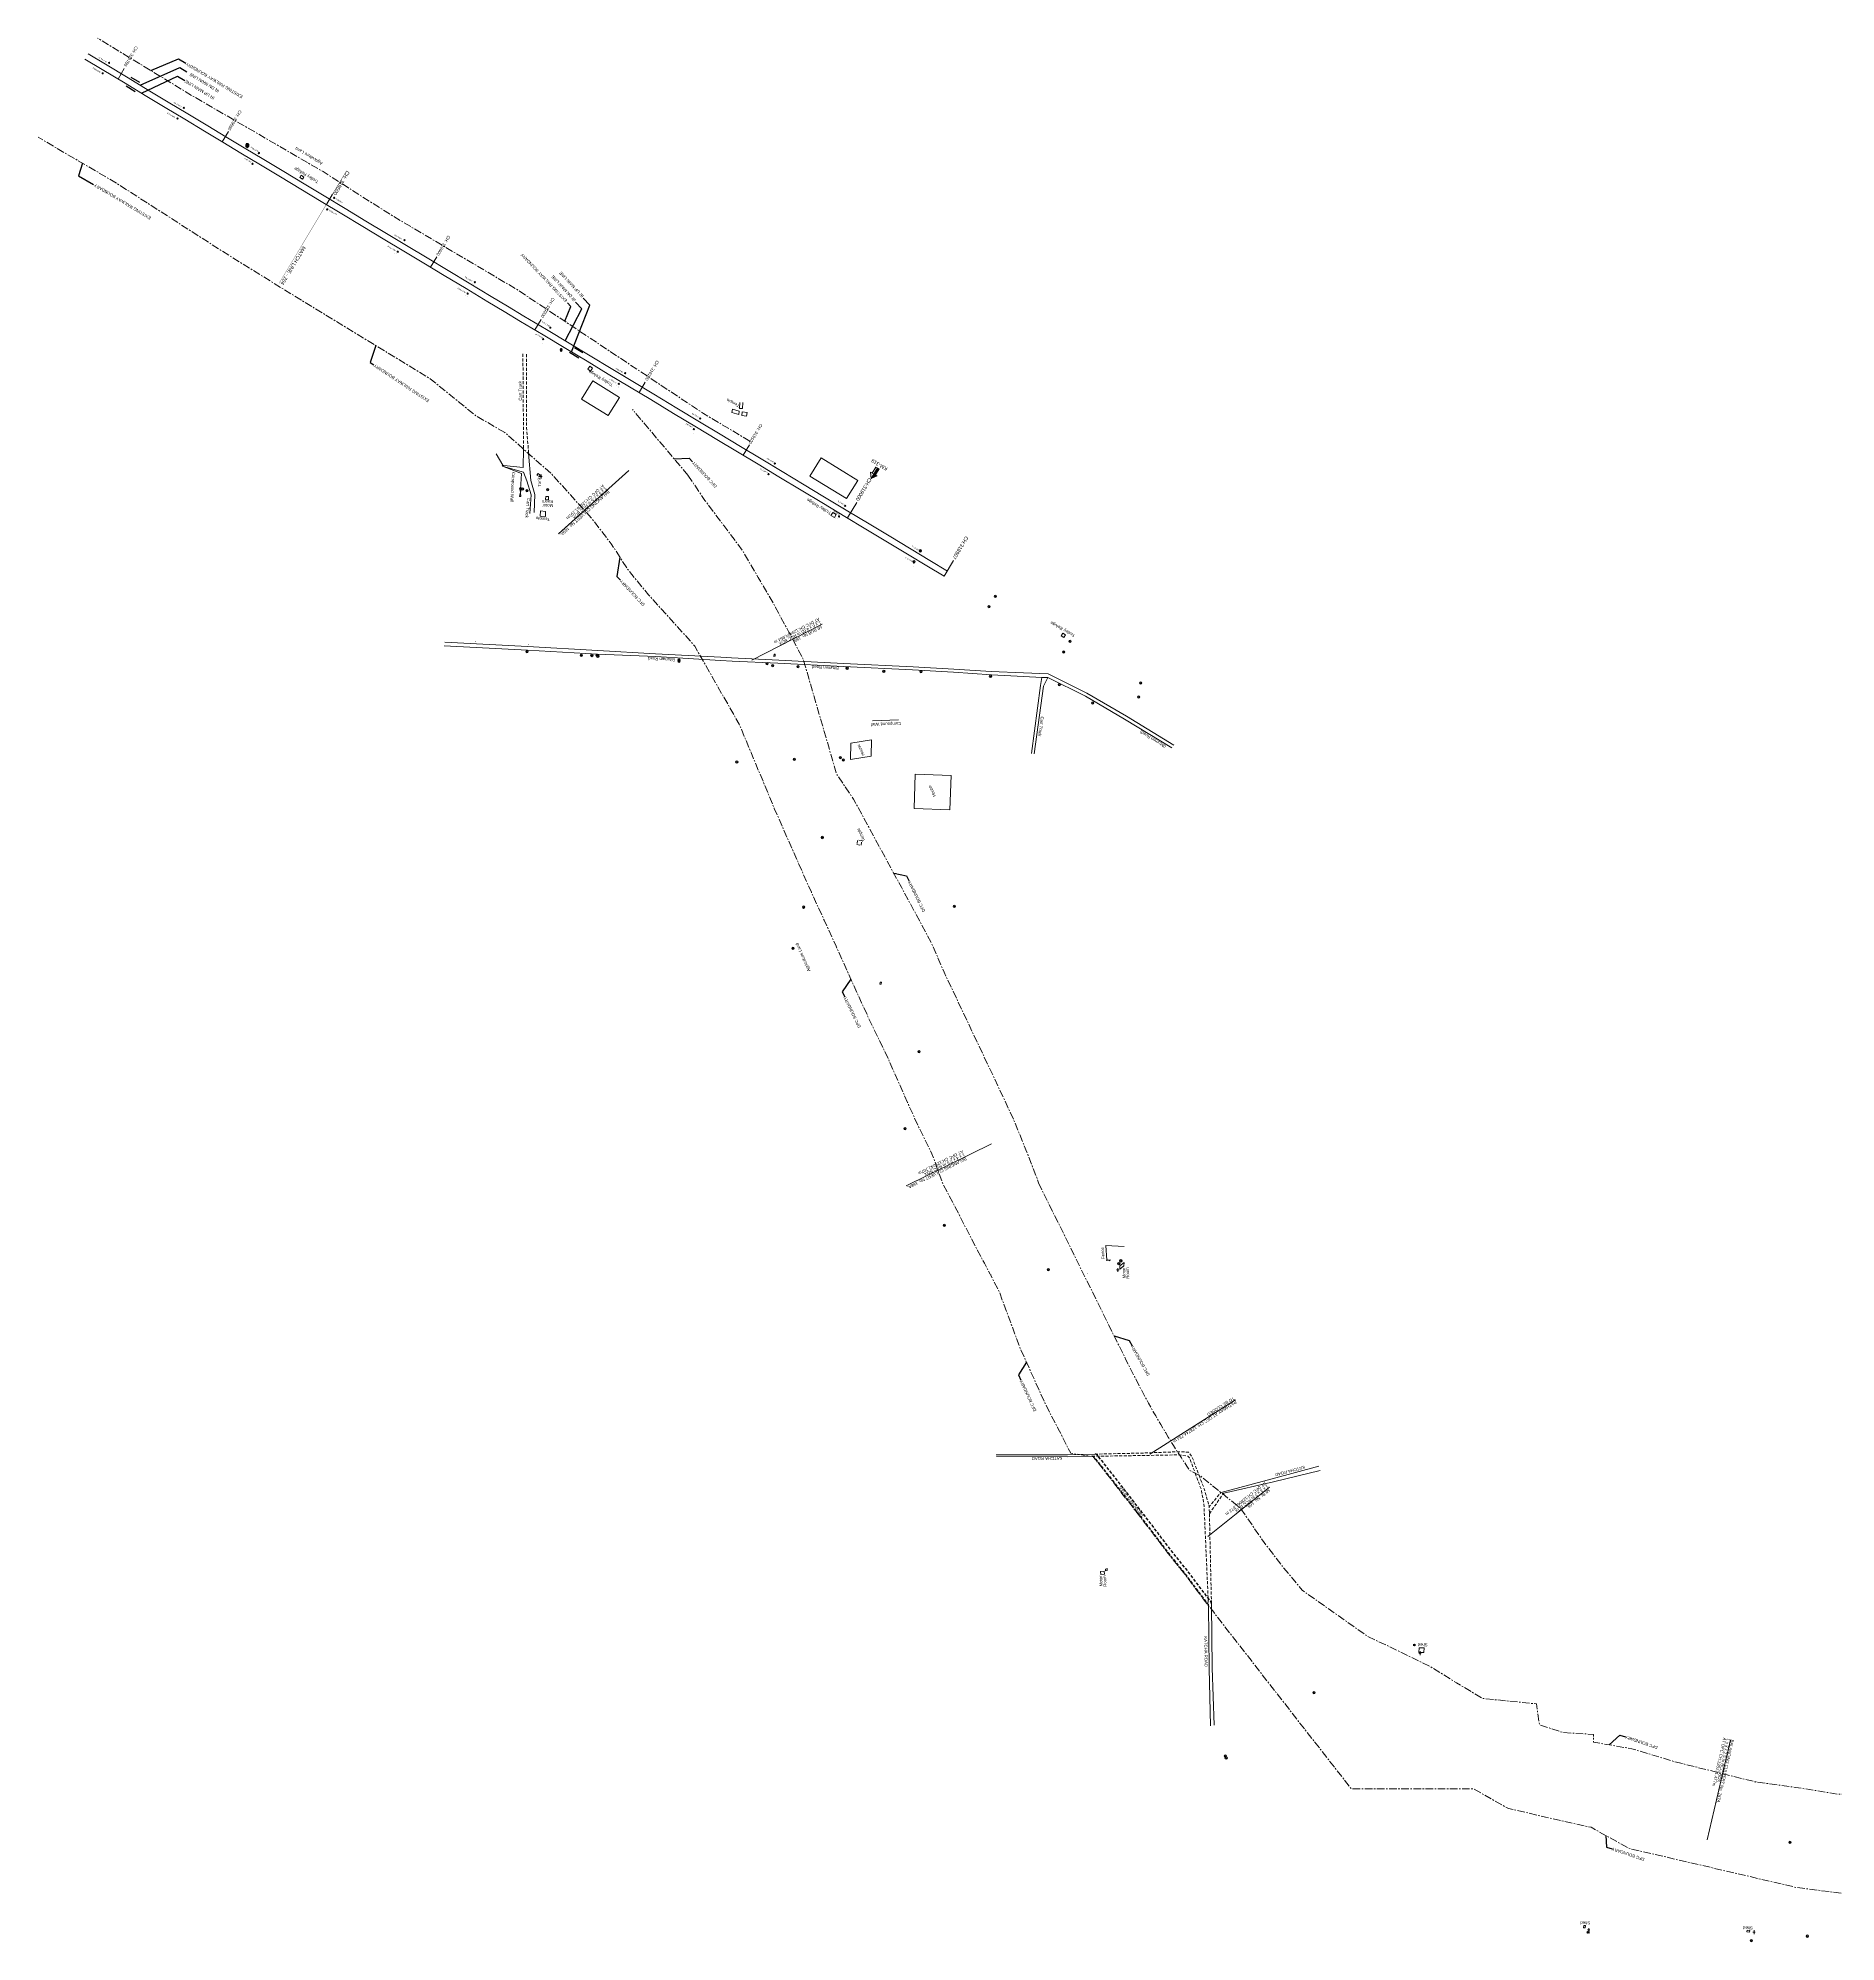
# Model space of a CAD drawing. Header units: metres. Extents: x 628572 to 650094, y 3375792 to 3391117.
# Drawn here: x 628572 to 630050, y 3389552 to 3391117 of the extents above; entities that cross this region are included whole.
import ezdxf
from ezdxf.enums import TextEntityAlignment as Align

# ---------------------------------------------------------------- set-up
doc = ezdxf.new("R2010")
doc.units = ezdxf.units.M
doc.header["$MEASUREMENT"] = 0
for name, pattern in [('CENTER', [2, 1.25, -0.25, 0.25, -0.25]), ('DASHED', [0.75, 0.5, -0.25]), ('PHANTOM2', [1.25, 0.625, -0.125, 0.125, -0.125, 0.125, -0.125])]:
    doc.linetypes.add(name, pattern=pattern)
for name, color, linetype, lineweight in [('Bore', 8, 'Continuous', 0), ('BRIDGE DETAILS PLAN', 7, 'Continuous', 0), ('CART_TRACK', 34, 'Continuous', 0), ('COMMERCIAL_BLD_PUC', 251, 'Continuous', 0), ('COMMERCIAL_BLD_SEMIP', 251, 'Continuous', 0), ('COMPOUND_WALL', 8, 'Continuous', 0), ('DFCC BOUNDARY', 6, 'CENTER', 0), ('ELECTRIC_POLE', 251, 'Continuous', 0), ('Existing Chainage', 7, 'Continuous', 0), ('Existing IR Track', 143, 'Continuous', 0), ('Existing Railway Boundary', 7, 'CENTER', 0), ('Fence', 251, 'FENCELINE1', 0), ('flow direction', 7, 'Continuous', 0), ('Gate', 251, 'Continuous', 0), ('Govt buliding', 251, 'Continuous', 0), ('KM STONE', 7, 'Continuous', 0), ('LC DETAILS IN PLAN', 7, 'Continuous', 0), ('MATCH LINE', 7, 'Continuous', 0), ('OHE MAST', 8, 'Continuous', 0), ('OHE MAST TEXT', 8, 'Continuous', 0), ('PIPE_LINE', 7, 'Continuous', 0), ('Religious_Place', 251, 'Continuous', 0), ('RESIDENTIAL_BL_PUC', 251, 'Continuous', 0), ('Shed', 251, 'Continuous', 0), ('Side Details', 251, 'Continuous', 0), ('Sign Board', 251, 'Continuous', 0), ('Subroad Edge', 34, 'Continuous', 0), ('Tank', 7, 'Continuous', 0), ('Telephone_Pole', 8, 'Continuous', 0), ('Text', 251, 'Continuous', 0), ('Text1', 251, 'Continuous', 0), ('TOPOSTYLEREMARK', 251, 'Continuous', 0), ('Transformer', 251, 'Continuous', 0), ('Trolley Stand', 251, 'Continuous', 0), ('TROLLEY_STAND', 7, 'Continuous', 0)]:
    doc.layers.add(name, color=color, linetype=linetype, lineweight=lineweight)
doc.layers.add('PROPOSED ROAD', color=10, linetype='DASHED')
doc.styles.get("Standard").update_dxf_attribs({"font": 'arial.ttf'})
doc.styles.add('Style-Arial', font='arial.ttf')
doc.styles.add('Text', font='arial.ttf', dxfattribs={"height": 2})
doc.linetypes.add('FENCELINE1', pattern='A,6.35,-2.54,[133,ltypeshp.shx,S=2.54,R=0,X=-2.54,Y=0],-2.54,25.4', length=36.83)
doc.dimstyles.new('ISO-25', dxfattribs={"dimtxt": 2.5, "dimasz": 2.5, "dimexe": 1.25, "dimexo": 0.625, "dimtad": 1, "dimtxsty": 'Standard', "dimcen": 2.5, "dimadec": 0, "dimazin": 0, "dimtfac": 1, "dimtmove": 0, "dimatfit": 3, "dimfxl": 1, "dimarcsym": 0})

# ---------------------------------------------------------------- blocks, each defined once
blk = doc.blocks.new('BORE')
at = {"ltscale": 0.5}
for q in [(-1, 0), (0, 1.6), (1, 0), (0, -1.6)]:
    blk.add_line((0, 0), q, dxfattribs=at)
blk.add_circle((0, 0), 0.328, dxfattribs=at)
blk = doc.blocks.new('EP')
blk.add_hatch(color=8).paths.add_polyline_path([(0.3, -0.2), (0.3, 0), (-0.3, -0.2), (-0.3, 0.1), (-0.9, 0), (-0.2, 0.2), (-0.2, -0.1), (0.4, 0.2), (0.4, -0.1), (0.9, 0)])
at = {"color": 8}
for p, q in [((-0.9, 0), (-0.2, 0.2)), ((-0.3, 0.1), (-0.9, 0)), ((-0.3, -0.2), (-0.3, 0.1)), ((0.3, 0), (-0.3, -0.2)), ((-0.2, -0.1), (0.4, 0.2)), ((-0.2, 0.2), (-0.2, -0.1)), ((0.3, -0.2), (0.3, 0)), ((0.4, 0.2), (0.4, -0.1)), ((0.9, 0), (0.3, -0.2)), ((0.4, -0.1), (0.9, 0))]:
    blk.add_line(p, q, dxfattribs=at)
blk.add_circle((0, 0), 1, dxfattribs=at)
blk = doc.blocks.new('TRF_1')
blk.add_hatch(color=256).paths.add_polyline_path([(0.2, 0), (0.4, 0.4), (-1, -0.3), (0, 0), (-0.2, -0.4), (1, 0.1)])
for p, q in [((-0.7, 0.7), (-0.7, -0.7)), ((-0.5, 0.7), (-0.7, 0.7)), ((-0.5, -0.7), (-0.5, 0.7)), ((0, 0.7), (0, -0.7)), ((0.2, 0.7), (0, 0.7)), ((0.2, -0.7), (0.2, 0.7)), ((0.7, 0.7), (0.7, -0.7)), ((0.9, 0.7), (0.7, 0.7)), ((0.9, -0.7), (0.9, 0.7)), ((-0.7, -0.7), (-0.5, -0.7)), ((0, -0.7), (0.2, -0.7)), ((0.7, -0.7), (0.9, -0.7))]:
    blk.add_line(p, q)
at = {"flags": 128}
blk.add_lwpolyline([(0.2, 0), (0.4, 0.4), (-1, -0.3), (0, 0), (-0.2, -0.4), (1, 0.1), (0.2, 0)], close=True, dxfattribs=at)
blk = doc.blocks.new('GT')
at = {"layer": 'Gate'}
for p, q in [((-0.5, -0.5), (-0.5, 0.5)), ((-0.5, 0.5), (0.5, -0.5)), ((0.5, 0.5), (0.5, -0.5))]:
    blk.add_line(p, q, dxfattribs=at)
at = {"layer": 'Gate', "flags": 128}
blk.add_lwpolyline([(0.5, 0.5), (-0.5, -0.5)], dxfattribs=at)
blk = doc.blocks.new('SIG')
for color, points in [(1, [(-0.2, 0.4, 0.180295), (0, 0.3, -0.00255), (0, 0.3, -0.00255), (0, 0.3, 0.180295), (0.2, 0.4, -0.002654), (0.2, 0.4, 0.184495), (0.3, 0.7, 1.000001), (-0.3, 0.7, 0.184495), (-0.2, 0.4, -0.002654)]), (2, [(0.2, -0.2, -0.002654), (0.2, -0.2, 0.184495), (0.3, 0, 1.000001), (-0.3, 0, 0.184495), (-0.2, -0.2, -0.002654), (-0.2, -0.2, 0.180295), (0, -0.3, -0.00255), (0, -0.3, -0.00255), (0, -0.3, 0.180295)]), (3, [(0.2, -0.9, -0.002654), (0.2, -0.9, 0.184495), (0.3, -0.6, 1.000001), (-0.3, -0.6, 0.184495), (-0.2, -0.9, -0.002654), (-0.2, -0.9, 0.395599)])]:
    blk.add_hatch(color=color).paths.add_polyline_path(points)
for p, q in [((-0.3, 1), (-0.3, -0.9)), ((0.3, -0.9), (0.3, 1))]:
    blk.add_line(p, q)
at = {"flags": 128}
for points in [[(-0.3, 1), (-0.8, 1, 0.198758), (-0.4, 0.4, 0.003814), (-0.3, 0.4)], [(-0.3, 0.3), (-0.8, 0.3, 0.198758), (-0.4, -0.2, 0.003727), (-0.3, -0.3)], [(0.3, 1), (0.8, 1, -0.198758), (0.4, 0.4, -0.003814), (0.3, 0.4)], [(0.3, 0.3), (0.8, 0.3, -0.198758), (0.4, -0.2, -0.003727), (0.3, -0.3)], [(-0.3, -0.3), (-0.8, -0.3, 0.198758), (-0.4, -0.9, 0.003639), (-0.3, -0.9)], [(0.3, -0.3), (0.8, -0.3, -0.198758), (0.4, -0.9, -0.003639), (0.3, -0.9)]]:
    blk.add_lwpolyline(points, format="xyb", dxfattribs=at)
for centre, radius, start, end in [((0, 0.9), 0.324, 12.4049, 167.5951), ((0, 0.8), 0.357, 27.7578, 152.2422), ((0, -0.9), 0.324, 181.4572, 358.5428)]:
    blk.add_arc(centre, radius, start, end)
blk = doc.blocks.new('OHE MAST')
h = blk.add_hatch(color=256)
edge = h.paths.add_edge_path()
edge.add_arc((0, 0), 0.514, 0, 360)
at = {"const_width": 0.01, "flags": 128}
for points in [[(1.5, 3.5), (1.5, 2), (-1.5, 2), (-1.5, 3.5)], [(0, 2), (0, 0)]]:
    blk.add_lwpolyline(points, dxfattribs=at)
blk.add_circle((0, 0), 0.514)
blk = doc.blocks.new('KM POST PLAN')
h = blk.add_hatch(color=256)
h.paths.add_polyline_path([(-6.3, -8.5), (0, 0), (0, -8.5), (-3, -8.5)], flags=16)
h.paths.add_polyline_path([(-3, -20), (-3, -8.5), (0, -8.5), (0, -20)], flags=16)
at = {"flags": 128}
for points in [[(0, 0), (-6.3, -8.5), (6.3, -8.5)], [(0, 0), (0, -20)], [(0, 0), (6.3, -8.5)], [(3, -8.5), (3, -20), (-3, -20), (-3, -8.5)]]:
    blk.add_lwpolyline(points, dxfattribs=at)

msp = doc.modelspace()

# ---------------------------------------------------------------- linework, layer by layer
at = {"layer": 'BRIDGE DETAILS PLAN', "color": 10, "lineweight": 13, "flags": 128}
for points in [[(628999.5311, 3390709.3484), (629057.343, 3390761.4405)], [(629158.5726, 3390605.4805), (629216.4924, 3390635.1647)], [(629285.4853, 3390173.4167), (629355.5649, 3390208.0837)], [(629533.6336, 3389885.2963), (629584.2279, 3389925.7139)], [(629944.1227, 3389635.7461), (629963.3109, 3389717.9973)]]:
    msp.add_lwpolyline(points, dxfattribs=at)
at = {"layer": 'CART_TRACK', "color": 88, "linetype": 'DASHED', "ltscale": 5, "flags": 128}
for points in [[(628970.26, 3390857.427), (628970.69, 3390797.664), (628970.6407, 3390779.2315)], [(628973.24, 3390857.179), (628973.33, 3390796.733), (628974.9563, 3390775.7686)], [(629438.1537, 3389951.1288), (629479.704, 3389951.785), (629510.361, 3389952.304), (629517.025, 3389951.282), (629518.385, 3389949.988), (629523.1365, 3389937.2113)], [(629440.5539, 3389952.9051), (629479.119, 3389953.764), (629510.467, 3389954.921), (629517.638, 3389954.486), (629520.459, 3389950.939), (629526.2979, 3389935.5246)], [(629523.1365, 3389937.2113), (629528.153, 3389923.722), (629530.332, 3389911.956), (629534.001, 3389829.349), (629534.0109, 3389828.3032)], [(629526.2979, 3389935.5246), (629530.486, 3389924.468), (629534.691, 3389909.762), (629544.239, 3389921.264), (629544.4426, 3389921.3193)], [(629534.8231, 3389903.9468), (629546.0238, 3389920.0472)], [(629536.5138, 3389829.9761), (629534.691, 3389909.762)]]:
    msp.add_lwpolyline(points, dxfattribs=at)
at = {"layer": 'CART_TRACK', "linetype": 'Continuous', "flags": 128}
for points in [[(628954.3488, 3390764.914), (628970.689, 3390760.127), (628973.532, 3390753.032), (628977.009, 3390741.41), (628975.919, 3390726.159)], [(628970.6407, 3390779.2315), (628970.6, 3390764.034), (628954.528, 3390765.751)], [(628974.9563, 3390775.7686), (628976.705, 3390753.227), (628980.193, 3390741.727), (628979.621, 3390727.079)], [(629397.008, 3390591.231), (629395.905, 3390584.888), (629388.559, 3390528.929)], [(629402.059, 3390591.24), (629398.261, 3390584.274), (629390.791, 3390528.612)], [(629359.41, 3389952.411), (629418.006, 3389952.403), (629440.5539, 3389952.9051)], [(629359.827, 3389950.882), (629418.16, 3389950.813), (629438.1537, 3389951.1288)], [(629544.4426, 3389921.3193), (629586.368, 3389932.704), (629624.936, 3389943.017)], [(629546.024, 3389920.0475), (629546.567, 3389920.828), (629587.52, 3389930.094), (629625.921, 3389939.509)], [(629534.0109, 3389828.3032), (629534.501, 3389776.626), (629535.737, 3389729.653)], [(629538.817, 3389729.969), (629537.101, 3389777.182), (629536.524, 3389829.059), (629536.5032, 3389829.9759)]]:
    msp.add_lwpolyline(points, dxfattribs=at)
at = {"layer": 'COMMERCIAL_BLD_PUC', "linetype": 'Continuous', "flags": 128}
for points in [[(628991.283, 3390740.116), (628989.097, 3390740.244), (628988.962, 3390737.664), (628991.2061, 3390737.5326), (628991.283, 3390740.116)], [(629464.581, 3390107.679), (629464.623, 3390110.475), (629461.139, 3390107.678), (629461.097, 3390104.882), (629464.581, 3390107.679)], [(629445.399, 3389856.539), (629448.341, 3389856.774), (629448.424, 3389854.158), (629445.4591, 3389853.9212), (629445.399, 3389856.539)]]:
    msp.add_lwpolyline(points, close=True, dxfattribs=at)
at = {"layer": 'COMMERCIAL_BLD_SEMIP', "linetype": 'Continuous', "flags": 128}
msp.add_lwpolyline([(629239.711, 3390523.933), (629239.974, 3390537.434), (629256.847, 3390540.147), (629256.584, 3390526.646), (629239.711, 3390523.933)], close=True, dxfattribs=at)
at = {"layer": 'COMPOUND_WALL', "linetype": 'Continuous', "flags": 128}
for points in [[(628953.729, 3390765.79), (628948.283, 3390775.198)], [(628968.373, 3390745.924), (628969.199, 3390758.983), (628953.4871, 3390765.1141)], [(629257.664, 3390555.744), (629279.044, 3390556.455)]]:
    msp.add_lwpolyline(points, dxfattribs=at)
at = {"layer": 'DFCC BOUNDARY', "ltscale": 5}
msp.add_line((629106.014, 3390757.67), (629060.302, 3390811.736), dxfattribs=at)
at = {"layer": 'DFCC BOUNDARY', "ltscale": 5, "flags": 128}
for points in [[(632010.7595, 3390041.4396, 0.034420094), (631982.0418, 3390082.6567), (631954.44, 3390118.076), (631922.853, 3390152.492), (631888.23, 3390186.415), (631850.3314, 3390219.576), (631828.7449, 3390233.5566), (631812.9358, 3390243.4737), (631768.9652, 3390270.6988), (631744.7211, 3390285.6064), (631714.715, 3390306.956), (631715.714, 3390311.834), (631688.397, 3390315.254), (631652.8489, 3390325.4369), (631600.456, 3390339.239), (631546.824, 3390351.25), (631506.586, 3390357.478), (631456.87, 3390359.239), (631406.682, 3390355.992), (631355.792, 3390351.484), (631315.981, 3390344.516), (631272.457, 3390335.043), (631224.59, 3390318.858), (631179.854, 3390301.171), (631137.906, 3390281.13), (631096.41, 3390256.134), (631060.296, 3390228.668), (631020.829, 3390197.37), (630985.422, 3390169.361), (630916.101, 3390101.725), (630878.174, 3390064.552), (630840.454, 3390028.755), (630807.554, 3389995.169), (630773.622, 3389959.264), (630737.878, 3389923.804), (630717.31, 3389899.033), (630685.025, 3389871.141), (630648.509, 3389827.527), (630585.336, 3389778.704), (630551.0755, 3389750.0171), (630518.302, 3389723.414), (630488.859, 3389702.461), (630383.624, 3389652.703), (630303.035, 3389618.511), (630249.782, 3389610.063), (630182.214, 3389603.786), (630150.901, 3389596.66), (630085.517, 3389590.641), (630054.505, 3389591.943), (630017.486, 3389596.698), (629879.579, 3389628.87), (629848.683, 3389646.13), (629811.335, 3389654.539), (629780.734, 3389661.6043), (629751.82, 3389677.798), (629651.602, 3389677.728), (629608.165, 3389733.184), (629531.393, 3389831.855), (629514.595, 3389854.153), (629500.656, 3389871.528), (629485.259, 3389891.81), (629454.846, 3389931.12), (629439.256, 3389950.825), (629420.802, 3389953.601), (629411.457, 3389971.874), (629399.766, 3389994.428), (629379.244, 3390039.872), (629370.655, 3390063.016), (629361.908, 3390086.651), (629349.795, 3390109.884), (629338.606, 3390130.978), (629327.071, 3390153.464), (629315.503, 3390175.395), (629306.679, 3390199.833), (629295.986, 3390221.332), (629286.539, 3390242.054), (629270.667, 3390277.988), (629259.844, 3390300.09), (629248.841, 3390323.811), (629238.196, 3390347.19), (629227.855, 3390370.367), (629217.988, 3390391.943), (629207.469, 3390414.778), (629177.016, 3390483.732), (629157.928, 3390529.57), (629148.13, 3390553.023), (629111.523, 3390617.22), (629091.99, 3390639.032), (629073.634, 3390659.377), (629057.114, 3390679.375), (629042.813, 3390701.356), (629027.127, 3390721.754), (628993.785, 3390758.757), (628993.785, 3390758.757), (628993.785, 3390758.757), (628955.39, 3390792.723)], [(629394.2496, 3390175.9202), (629457.7701, 3390047.5132), (629466.2263, 3390030.4849), (629473.531, 3390016.0553), (629478.456, 3390006.5853), (629483.4961, 3389997.1731), (629484.7567, 3389994.8784, 0.023623595), (629518.5934, 3389939.6353), (629527.729, 3389934.761), (629560.212, 3389908.637), (629570.274, 3389894.097), (629579.915, 3389880.193), (629595.44, 3389859.884), (629611.247, 3389840.976), (629664.4558, 3389803.4615), (629716.695, 3389778.107), (629738.023, 3389764.905), (629759.472, 3389752.069), (629803.736, 3389747.6), (629806.3185, 3389730.3971), (629825.876, 3389723.993), (629850.637, 3389722.479), (629850.691, 3389716.154), (629882.339, 3389710.692), (629917.067, 3389700.163), (629984.161, 3389683.399), (630017.059, 3389678.966), (630052.017, 3389673.337), (630147.572, 3389673.315), (630183.849, 3389677.503), (630220.421, 3389682.006), (630250.924, 3389687.782), (630280.242, 3389694.876), (630303.939, 3389699.434), (630340.02, 3389711.789), (630361.761, 3389722.788), (630387.262, 3389735.629), (630426.706, 3389755.256), (630461.831, 3389772.397), (630491.565, 3389792.944), (630518.451, 3389811.389), (630535.968, 3389829.884), (630552.734, 3389847.165), (630576.32, 3389871.842), (630612.943, 3389913.485), (630621.29, 3389908.309), (630681.079, 3389980.766), (630716.099, 3390014.242), (630751.16, 3390051.991), (630789.277, 3390090.502), (630824.627, 3390124.795), (630859.147, 3390158.332), (630894.429, 3390194.615), (630934.171, 3390231.02), (630972.844, 3390261.258), (631011.198, 3390291.898), (631058.364, 3390326.215), (631103.283, 3390352.422), (631151.058, 3390376.073)]]:
    msp.add_lwpolyline(points, format="xyb", dxfattribs=at)
msp.add_lwpolyline([(629106.014, 3390757.67), (629119.966, 3390736.905), (629135.502, 3390716.314), (629150.56, 3390696.134), (629163.67, 3390673.684), (629176.262, 3390652.198), (629189.005, 3390628.603), (629200.847, 3390606.301), (629228.151, 3390512.073), (629242.121, 3390491.376), (629281.578, 3390418.897), (629306.495, 3390372.58), (629316.6, 3390349.228), (629363.982, 3390249.193), (629373.798, 3390227.972), (629384.748, 3390201.085), (629392.867, 3390180.204), (629394.2496, 3390175.9202)], dxfattribs=at)
at = {"layer": 'Existing Chainage', "linetype": 'Continuous', "lineweight": 13, "flags": 128}
for points in [[(628642.4499, 3391091.915), (628637.2965, 3391083.3452)], [(628728.0976, 3391040.3011), (628722.9462, 3391031.7301)], [(628813.7734, 3390988.7202), (628808.618, 3390980.1516)], [(628899.4637, 3390937.2257), (628894.3318, 3390928.643)], [(628985.183, 3390885.6998), (628980.0392, 3390877.1242)], [(629070.8977, 3390834.1622), (629065.7404, 3390825.5946)], [(629156.5825, 3390782.6048), (629151.425, 3390774.0374)], [(629244.8533, 3390735.3347), (629237.1131, 3390722.486)], [(629324.4267, 3390687.4357), (629316.6936, 3390674.5827)], [(629324.4267, 3390687.4357), (629316.6936, 3390674.5827)]]:
    msp.add_lwpolyline(points, dxfattribs=at)
at = {"layer": 'Existing IR Track', "flags": 128}
for points in [[(629316.6936, 3390674.5827), (629302.313, 3390683.2349), (629287.9327, 3390691.887), (629270.1457, 3390702.5944), (629252.3587, 3390713.3019), (629234.9327, 3390723.7994), (629217.5061, 3390734.2974), (629199.0837, 3390745.3682), (629180.6616, 3390756.4373), (629163.6624, 3390766.6706), (629146.6626, 3390776.9042), (629129.8282, 3390787.0294), (629112.994, 3390797.1544), (629094.1853, 3390808.4743), (629075.3766, 3390819.7941), (629057.9167, 3390830.3042), (629040.4566, 3390840.8144), (629022.9884, 3390851.3102), (629005.5259, 3390861.8367), (628986.9304, 3390872.9907), (628968.3355, 3390884.1442), (628954.8819, 3390892.1973), (628941.431, 3390900.249), (628923.521, 3390911.0738), (628905.6062, 3390921.9016), (628888.909, 3390931.8855), (628872.2158, 3390941.867), (628855.4191, 3390951.9828), (628838.6214, 3390962.0994), (628821.4683, 3390972.42), (628804.3153, 3390982.7403), (628787.582, 3390992.8186), (628770.8481, 3391002.8971), (628754.5693, 3391012.7024), (628738.2901, 3391022.5079), (628723.3526, 3391031.4858), (628708.416, 3391040.4632), (628692.1834, 3391050.2502), (628675.9502, 3391060.0376), (628659.5383, 3391069.9385), (628643.1259, 3391079.8397), (628624.2876, 3391091.1681), (628610.0394, 3391099.7363)], [(629319.4964, 3390678.8503), (629304.9372, 3390687.6063), (629272.7554, 3390706.943), (629254.9761, 3390717.6183), (629237.5312, 3390728.1278), (629216.9889, 3390740.5034), (629201.691, 3390749.7099), (629183.3845, 3390760.727), (629166.2808, 3390771.0312), (629149.1303, 3390781.3635), (629132.448, 3390791.3941), (629115.5479, 3390801.5557), (629096.8085, 3390812.842), (629077.824, 3390824.2759), (629060.5365, 3390834.6695), (629042.8783, 3390845.2861), (629025.6067, 3390855.6713), (629008.294, 3390866.1155), (628989.5568, 3390877.3637), (628970.9484, 3390888.5346), (628957.5241, 3390896.5957), (628944.2304, 3390904.5783), (628926.1422, 3390915.4442), (628891.5366, 3390936.2538), (628874.559, 3390946.4744), (628858.0797, 3390956.4108), (628841.1837, 3390966.5984), (628824.1394, 3390976.8668), (628806.9085, 3390987.2478), (628790.2553, 3390997.2715), (628773.5261, 3391007.3409), (628757.2317, 3391017.1377), (628740.9683, 3391026.9156), (628726.0022, 3391035.8979), (628711.0116, 3391044.8948), (628694.8226, 3391054.6472), (628678.6292, 3391064.4023), (628662.1611, 3391074.3069), (628645.655, 3391084.2344), (628626.8971, 3391095.5139), (628612.6515, 3391104.0802)]]:
    msp.add_lwpolyline(points, dxfattribs=at)
at = {"layer": 'Existing Railway Boundary', "ltscale": 5, "flags": 128}
for points in [[(629156.7971, 3390785.7736), (629118.8139, 3390808.3654), (628965.585, 3390910.1915), (628860.4585, 3390972.4254), (628805.8587, 3391007.2721), (628698.6241, 3391069.4447), (628620.4295, 3391117.0151)], [(628955.3893, 3390792.7236), (628931.5933, 3390806.5004), (628894.0251, 3390836.9955), (628805.3605, 3390890.9758), (628763.1272, 3390916.9343), (628721.4077, 3390942.8333), (628634.7683, 3390998.5313), (628587.091, 3391026.3426), (628571.5246, 3391035.6863)]]:
    msp.add_lwpolyline(points, dxfattribs=at)
at = {"layer": 'Fence', "linetype": 'Continuous', "flags": 128}
msp.add_lwpolyline([(629464.828, 3390123.666), (629449.693, 3390124.454), (629450.369, 3390112.468)], dxfattribs=at)
at = {"layer": 'Govt buliding', "color": 88, "linetype": 'DASHED', "ltscale": 5, "flags": 128}
msp.add_lwpolyline([(629244.92, 3390453.938), (629248.348, 3390453.369), (629249.024, 3390457.245), (629245.5954, 3390457.8141), (629244.92, 3390453.938)], close=True, dxfattribs=at)
at = {"layer": 'LC DETAILS IN PLAN', "color": 10, "lineweight": 13, "flags": 128}
msp.add_lwpolyline([(629485.8382, 3389952.9439), (629556.2529, 3389997.6453)], dxfattribs=at)
at = {"layer": 'MATCH LINE', "linetype": 'PHANTOM2', "ltscale": 15, "const_width": 0.2}
msp.add_lwpolyline([(628825.3216, 3391008.0972), (628769.6166, 3390915.3289)], dxfattribs=at)
at = {"layer": 'PROPOSED ROAD', "ltscale": 5, "flags": 128}
for points in [[(629534.0109, 3389828.3032, 0.16439131), (629533.3788, 3389830.117), (629531.79, 3389832.159), (629514.9898, 3389854.4599), (629501.1075, 3389871.7642), (629485.2876, 3389892.5902), (629455.2398, 3389931.4281), (629440.5538, 3389949.9905, 0.233419655), (629438.1537, 3389951.1288)], [(629536.5138, 3389829.9761, 0.160334569), (629535.9076, 3389831.7512), (629517.3584, 3389856.3016), (629503.4724, 3389873.6105), (629487.6685, 3389894.4154), (629457.6026, 3389933.2767), (629442.9734, 3389951.7673, 0.235127058), (629440.5539, 3389952.9051)]]:
    msp.add_lwpolyline(points, format="xyb", dxfattribs=at)
at = {"layer": 'Religious_Place', "flags": 128}
msp.add_lwpolyline([(629150.991, 3390817.395), (629150.7229, 3390812.4033), (629148.4236, 3390812.5268), (629148.6917, 3390817.5185)], dxfattribs=at)
at = {"layer": 'Religious_Place', "linetype": 'Continuous', "flags": 128}
msp.add_lwpolyline([(628984.755, 3390728.244), (628988.924, 3390727.841), (628988.723, 3390723.714), (628984.5527, 3390724.1171), (628984.755, 3390728.244)], close=True, dxfattribs=at)
at = {"layer": 'Religious_Place'}
for points in [[(629142.6457, 3390812.0076), (629142.2113, 3390809.0914), (629147.7888, 3390807.4513), (629148.2232, 3390810.3675)], [(629154.0331, 3390806.1858), (629150.2494, 3390806.7278), (629150.6838, 3390809.644), (629154.5691, 3390809.0875)]]:
    msp.add_3dface(points, dxfattribs=at)
at = {"layer": 'RESIDENTIAL_BL_PUC', "linetype": 'Continuous', "flags": 128}
msp.add_lwpolyline([(629292.941, 3390511.896), (629291.953, 3390483.688), (629321.4, 3390482.593), (629322.388, 3390510.8012), (629292.941, 3390511.896)], close=True, dxfattribs=at)
at = {"layer": 'Shed', "linetype": 'Continuous', "flags": 128}
for points in [[(629711.583, 3389793.63), (629711.294, 3389789.847), (629707.158, 3389789.885), (629707.447, 3389793.668), (629711.583, 3389793.63)], [(629842.632, 3389565.523), (629844.002, 3389565.478), (629843.956, 3389563.497), (629842.586, 3389563.542), (629842.632, 3389565.523)], [(629976.912, 3389560.123), (629977.15, 3389561.542), (629979.278, 3389561.334), (629979.0377, 3389559.9012), (629976.912, 3389560.123)]]:
    msp.add_lwpolyline(points, close=True, dxfattribs=at)
at = {"layer": 'Subroad Edge', "linetype": 'Continuous', "flags": 128}
for points in [[(628905.604, 3390617.386), (628973.947, 3390613.9), (629031.626, 3390610.654), (629079.533, 3390608.577), (629132.873, 3390605.418), (629142.412, 3390604.916), (629180.005, 3390603.057), (629233.817, 3390600.476), (629290.632, 3390597.646), (629324.256, 3390595.633), (629355.577, 3390593.541), (629381.81, 3390592.292), (629397.008, 3390591.231), (629402.069, 3390591.231), (629432.922, 3390576.089), (629464.942, 3390557.235), (629504.001, 3390533.565)], [(628906.057, 3390620.501), (628973.914, 3390616.891), (629031.842, 3390613.465), (629079.424, 3390610.883), (629133.054, 3390608.132), (629141.715, 3390607.619), (629180.679, 3390605.697), (629234.034, 3390602.895), (629291.094, 3390600.13), (629324.646, 3390598.272), (629355.351, 3390596.355), (629381.881, 3390595.251), (629402.241, 3390594.274), (629434.045, 3390578.597), (629466.761, 3390559.69), (629505.572, 3390535.749)]]:
    msp.add_lwpolyline(points, dxfattribs=at)
at = {"layer": 'Tank', "linetype": 'Continuous', "flags": 128}
for points in [[(628982.693, 3390758.941), (628981.844, 3390757.796), (628983.65, 3390756.652), (628984.499, 3390757.797), (628982.693, 3390758.941)], [(629176.781, 3390610.494), (629176.75, 3390608.736), (629177.819, 3390608.781), (629177.85, 3390610.5397), (629176.781, 3390610.494)], [(629263.951, 3390340.928), (629263.754, 3390339.354), (629264.833, 3390339.228), (629265.0302, 3390340.804), (629263.951, 3390340.928)], [(629449.296, 3389856.911), (629449.339, 3389858.457), (629450.87, 3389858.918), (629450.8263, 3389857.3465), (629449.296, 3389856.911)]]:
    msp.add_lwpolyline(points, close=True, dxfattribs=at)
at = {"layer": 'TOPOSTYLEREMARK', "linetype": 'Continuous'}
for points in [[(629049.672, 3390821.5123), (629040.4601, 3390806.6331), (629018.4214, 3390820.2775), (629027.6332, 3390835.1567)], [(629245.6153, 3390753.4021), (629236.4966, 3390738.4656), (629206.3187, 3390756.8889), (629215.4373, 3390771.8255)]]:
    msp.add_3dface(points, dxfattribs=at)
at = {"layer": 'Trolley Stand'}
for points in [[(628787.8609, 3391004.2224), (628790.1466, 3391002.802), (628789.0636, 3391000.8965), (628786.7779, 3391002.3169)], [(629025.1763, 3390847.2737), (629027.4185, 3390845.7346), (629025.8966, 3390843.2156), (629023.6543, 3390844.7548)], [(629227.9828, 3390725.2677), (629226.4118, 3390722.8158), (629223.509, 3390724.4406), (629225.0847, 3390726.9)]]:
    msp.add_3dface(points, dxfattribs=at)
at = {"layer": 'TROLLEY_STAND', "linetype": 'Continuous', "flags": 128}
msp.add_lwpolyline([(629412.928, 3390625.599), (629414.264, 3390627.749), (629416.411, 3390626.44), (629415.0747, 3390624.2895), (629412.928, 3390625.599)], close=True, dxfattribs=at)

# ---------------------------------------------------------------- block references
at = {"layer": 'Bore', "linetype": 'Continuous'}
for p in [(628985.183, 3390756.586), (629459.513, 3390104.286), (629708.077, 3389789.221), (629846.789, 3389561.738), (629982.787, 3389559.847)]:
    msp.add_blockref('BORE', p, dxfattribs=at)
at = {"layer": 'ELECTRIC_POLE', "linetype": 'Continuous'}
for p in [(628968.487, 3390746.485), (628970.108, 3390746.391), (628973.548, 3390745.033), (628990.714, 3390745.787), (629291.953, 3390686.495), (629297.18, 3390695.491), (629358.845, 3390658.045), (629353.487, 3390649.657), (628973.587, 3390612.589), (629018.285, 3390609.556), (629026.97, 3390609.485), (629031.273, 3390609.623), (629031.906, 3390608.914), (629415.058, 3390612.416), (629420.269, 3390621.111), (629098.657, 3390605.7), (629098.678, 3390604.826), (629171.053, 3390602.713), (629175.739, 3390601.136), (629196.54, 3390600.328), (629236.894, 3390599.026), (629267.017, 3390596.446), (629267.046, 3390596.443), (629297.574, 3390596.079), (629354.822, 3390592.296), (629411.332, 3390585.429), (629476.735, 3390575.383), (629478.358, 3390586.751), (629438.808, 3390570.415), (629146.196, 3390521.897), (629193.496, 3390524.152), (629231.392, 3390525.43), (629233.762, 3390523.502), (629216.551, 3390459.833), (629325.129, 3390403.235), (629201.087, 3390402.59), (629192.328, 3390368.77), (629296.067, 3390283.678), (629284.506, 3390220.432), (629316.804, 3390140.981), (629460.339, 3390109.429), (629461.999, 3390111.822), (629402.384, 3390104.518), (629620.797, 3389756.771), (629547.895, 3389704.664), (629548.629, 3389703.073), (630012.309, 3389633.742), (629980.549, 3389552.905), (630026.488, 3389556.626)]:
    msp.add_blockref('EP', p, dxfattribs=at)
at = {"layer": 'Gate', "linetype": 'Continuous'}
for p, xscale, zscale, rotation in [((628953.635, 3390765.524), 0.564241083330385, 0.7511598254235814, 71.00000000000001), ((628968.223, 3390743.09), 5.668158078396285, 2.380789381359948, 87), ((629451.7195, 3390112.34), 2.713104679195064, 1.647150472541918, 355)]:
    msp.add_blockref('GT', p, dxfattribs=dict(at, xscale=xscale, zscale=zscale, rotation=rotation))
at = {"layer": 'KM STONE'}
ref = msp.add_blockref('KM POST PLAN', (629256.7123, 3390755.0205), dxfattribs=dict(at, xscale=0.5, yscale=0.5, zscale=0.5, rotation=148.9344517853904))
ref.add_attrib('KM-POST', 'KM-319', dxfattribs={"layer": '0', "height": 3, "rotation": 148.9344518, "style": 'Style-Arial'}).set_placement((629263.4205, 3390766.156), align=Align.MIDDLE_CENTER)
at = {"layer": 'OHE MAST', "color": 2, "rotation": 149.0208306544455}
for p in [(628629.8777, 3391096.6669), (628624.6746, 3391088.0275), (628686.206, 3391050.9016), (628691.417, 3391059.6226), (628747.8673, 3391013.7363), (628753.1492, 3391022.4846), (628815.0774, 3390985.7695), (628809.3672, 3390976.1907), (628872.888, 3390950.8718), (628867.2977, 3390941.4038), (628924.8127, 3390906.9397), (628930.7481, 3390916.2615), (628992.8345, 3390878.9222), (628986.9139, 3390869.5629), (629054.2979, 3390841.5002), (629049.061, 3390832.8003), (629110.8255, 3390795.5832), (629116.0164, 3390804.3133), (629177.512, 3390767.2704), (629172.2454, 3390758.6037), (629235.2987, 3390732.4493), (629230.2417, 3390723.8103), (629291.788, 3390685.8435), (629297.0433, 3390695.324)]:
    msp.add_blockref('OHE MAST', p, dxfattribs=at)
at = {"layer": 'Sign Board'}
for p in [(628743.5262, 3391029.2264), (628743.1222, 3391028.5439), (628743.7521, 3391028.1399), (628744.1319, 3391028.8029), (629001.7276, 3390860.6315)]:
    msp.add_blockref('SIG', p, dxfattribs=at)
at = {"layer": 'Transformer', "linetype": 'Continuous'}
for p in [(629703.28, 3389796.089), (629846.21, 3389559.727)]:
    msp.add_blockref('TRF_1', p, dxfattribs=at)

# ---------------------------------------------------------------- texts
at = {"layer": 'BRIDGE DETAILS PLAN', "color": 10}
for s, rotation, p in [('AT DFC CH:129661.191m', 222.3165981, (629035.8632, 3390750.3302)), ('BALANCING CULVERT No. 169A,', 222.3165981, (629040.173, 3390745.4056)), ('1 x 3 x 2.5 m RCC BOX', 222.3165981, (629037.9803, 3390748.1071)), ('AT DFC CH:129474.854 m', 207.4311415, (629213.6045, 3390640.6408)), ('1 x 6 x 4.65 m RCC BOX', 207.4311415, (629214.8962, 3390637.7806)), (' MI RUB No. 169,', 207.4311415, (629216.3214, 3390634.6064)), ('AT DFC CH:129042.707m', 206.61652, (629331.5516, 3390203.038)), ('BALANCING CULVERT No. 168A,', 206.61652, (629334.368, 3390197.1308)), ('1 x 4 x 2.5 m RCC BOX', 206.61652, (629332.9882, 3390200.3249)), ('AT DFC CH:128661.872 m', 218.9156638, (629580.3074, 3389930.5054)), ('1 x 3 x 3 m RCC BOX', 218.9156638, (629582.1428, 3389927.9596)), (' MI Br. No. 168,', 218.9156638, (629584.1713, 3389925.1328)), ('AT DFC CH:128171.477m', 257.1642432, (629957.4982, 3389720.0399)), ('BALANCING CULVERT No. 167A,', 257.1642432, (629963.8491, 3389718.461)), ('1 x 3 x 2.5 m RCC BOX', 257.1642432, (629960.5059, 3389719.4251))]:
    msp.add_text(s, height=2.5, rotation=rotation, dxfattribs=at).set_placement(p)
at = {"layer": 'CART_TRACK', "color": 88, "linetype": 'Continuous'}
msp.add_text('Cart Track', height=2.5, rotation=91.2280396, dxfattribs=at).set_placement((628969.4002, 3390818.9729))
at = {"layer": 'CART_TRACK', "linetype": 'Continuous'}
for s, rotation, p in [('Cart Track', 264.4734178, (628973.7821, 3390738.9438)), ('Cart Track', 262.5212794, (629396.2034, 3390559.4175)), ('KATCHA ROAD', 179.9322269, (629413.9777, 3389950.5653)), ('KATCHA ROAD', 194.9705221, (629612.8988, 3389943.5015)), ('KATCHA ROAD', 271.2280396, (629530.4329, 3389803.1486))]:
    msp.add_text(s, height=2.5, rotation=rotation, dxfattribs=at).set_placement(p)
at = {"layer": 'DFCC BOUNDARY', "linetype": 'Continuous', "ltscale": 5}
for rotation, p in [(133, (629110.0952, 3390768.3507)), (133, (629050.7646, 3390671.0874)), (115.9955475, (629287.8596, 3390423.9716)), (115.9955475, (629234.9423, 3390328.7181)), (119.0730096, (629471.2364, 3390041.9677)), (114.6252892, (629379.8552, 3390013.6311)), (161.0996991, (629876.9037, 3389720.5003)), (161.0996991, (629866.0181, 3389628.5232))]:
    msp.add_text('DFC BOUNDARY', height=2.5, rotation=rotation, dxfattribs=at).set_placement(p, align=Align.MIDDLE_RIGHT)
at = {"layer": 'Existing Chainage', "lineweight": 0, "attachment_point": 6, "line_spacing_factor": 0.6, "style": 'Style-Arial'}
for s, insert, char_height, rotation in [('CH: 319700', (628643.0919, 3391094.0475), 2.5, 238.9793567), ('CH: 319600', (628728.4456, 3391041.4286), 2.5, 238.9928035), ('CH: 319500', (628815.1617, 3390988.2514), 3, 238.96624), ('CH: 319400', (628900.0051, 3390938.4223), 2.5, 239.1231055), ('CH: 319300', (628985.912, 3390887.3773), 2.5, 239.0440505), ('CH: 319200', (629071.6034, 3390835.7121), 2.5, 238.9538043), ('CH: 319100', (629156.7353, 3390783.5436), 2.5, 238.9526538), ('CH:319000', (629245.0268, 3390736.872), 3, 238.9347597), ('CH:318907', (629324.5605, 3390688.9193), 3, 238.9664391)]:
    msp.add_mtext(s, dxfattribs=dict(at, insert=insert, char_height=char_height, rotation=rotation))
at = {"layer": 'Existing IR Track', "color": 7, "lineweight": 0}
for s, rotation, p in [('IR UP MAIN LINE', 149, (628692.5158, 3391081.7396)), ('IR DN MAIN LINE', 149, (628696.2364, 3391087.53)), ('IR DN MAIN LINE', 133, (628994.1233, 3390921.4888)), ('IR UP MAIN LINE', 133, (629000.6617, 3390924.6727))]:
    msp.add_text(s, height=2.5, rotation=rotation, dxfattribs=at).set_placement(p, align=Align.MIDDLE_RIGHT)
at = {"layer": 'Existing Railway Boundary', "linetype": 'Continuous', "ltscale": 5}
for rotation, p in [(149, (628740.127, 3391069.5249)), (149, (628664.7099, 3390969.8003)), (133.4062974, (629006.8757, 3390901.3187)), (146.5188455, (628893.5176, 3390819.5408, 199.1086))]:
    msp.add_text('EXISTING RAILWAY BOUNDARY', height=2.5, rotation=rotation, dxfattribs=at).set_placement(p)
at = {"layer": 'Govt buliding', "color": 88, "linetype": 'DASHED', "ltscale": 5}
msp.add_text('Temple', height=2.5, rotation=116, dxfattribs=at).set_placement((629252.0697, 3390457.2699))
at = {"layer": 'LC DETAILS IN PLAN', "color": 10}
for s, p in [('TO BE CLOSED', (629554.3365, 3390000.0596)), ('PATHWAY AT DFC CH: 128744.734 m', (629556.128, 3389997.0943))]:
    msp.add_text(s, height=2.5, rotation=212.7043653, dxfattribs=at).set_placement(p)
at = {"layer": 'MATCH LINE', "linetype": 'Continuous'}
msp.add_text('MATCH LINE - 264', height=3, rotation=239.0346667, dxfattribs=at).set_placement((628789.2965, 3390946.2378))
at = {"layer": 'OHE MAST TEXT'}
for s, p in [('OHE319/21', (628622.8747, 3391089.2073)), ('OHE319/22', (628628.0767, 3391097.7943)), ('OHE319/20', (628689.5967, 3391060.8363)), ('OHE319/19', (628684.3937, 3391052.0363)), ('OHE319/17', (628747.4635, 3391014.9792)), ('OHE319/18', (628752.822, 3391024.0196)), ('OHE319/16', (628822.144, 3390982.0374)), ('OHE319/15', (628817.2244, 3390972.2469)), ('OHE319/14', (628871.1497, 3390952.0953)), ('OHE319/13', (628865.5287, 3390942.6563)), ('OHE319/12', (628928.9667, 3390917.5103)), ('OHE319/11', (628923.0527, 3390908.1403)), ('OHE319/9', (628986.4485, 3390870.9708)), ('OHE319/10', (628992.491, 3390880.4496)), ('OHE319/8', (629052.4607, 3390842.6243)), ('OHE319/7', (629047.2147, 3390833.9453)), ('OHE319/5', (629110.1987, 3390797.1295)), ('OHE319/6', (629115.3571, 3390805.5415)), ('OHE319/4', (629176.6888, 3390768.6118)), ('OHE319/3', (629171.5218, 3390760.032)), ('OHE319/2', (629234.8993, 3390733.6406)), ('OHE319/1', (629231.0084, 3390725.5575)), ('OHE318/27', (629291.0336, 3390686.9555)), ('OHE318/26', (629296.5911, 3390696.0758))]:
    msp.add_text(s, height=1, rotation=149, dxfattribs=at).set_placement(p)
at = {"layer": 'PIPE_LINE'}
for p in [(629355.088, 3390100.416), (629433.991, 3390100.904)]:
    msp.add_text('PL', height=0.5, dxfattribs=at).set_placement(p)
at = {"layer": 'PROPOSED ROAD', "lineweight": 0}
msp.add_text('PROPOSED ROAD', height=2.5, rotation=127.2462368, dxfattribs=at).set_placement((629461.5581, 3389926.5454), align=Align.MIDDLE_RIGHT)
at = {"layer": 'Side Details'}
for rotation, p in [(149, (628805.7775, 3391014.6369)), (113.9567518, (629206.8067, 3390350.2131))]:
    msp.add_text('Agriculture Land', height=2.5, rotation=rotation, dxfattribs=at).set_placement(p)
at = {"layer": 'Subroad Edge', "linetype": 'Continuous', "style": 'Text'}
for s, rotation, p in [('Bitumen Road', 177.0800208, (629095.4161, 3390607.1237)), ('Bitumen Road', 177.0800208, (629230.099, 3390600.1648)), ('(Bitumen Road)', 148.783873, (629499.4737, 3390535.3173))]:
    msp.add_text(s, height=2.5, rotation=rotation, dxfattribs=at).set_placement(p)
at = {"layer": 'Telephone_Pole'}
for p in [(628931.04, 3390620.887), (628974.536, 3390618.291)]:
    msp.add_text('TP', height=0.5, dxfattribs=at).set_placement(p)
at = {"layer": 'Text'}
for s, rotation, p in [('Temple', 152.8734397, (629148.7775, 3390815.5563)), ('Compound Wall', 266.3807833, (628961.4624, 3390760.4511)), ('Temple', 174.47861, (628992.6326, 3390722.5027)), ('Compound Wall', 181.9046909, (629281.4361, 3390554.7816)), ('House', 116, (629251.4805, 3390527.6245)), ('House', 116, (629309.9763, 3390494.0205)), ('Fence', 93.2280125, (629448.5884, 3390113.3727))]:
    msp.add_text(s, height=2.5, rotation=rotation, dxfattribs=at).set_placement(p)
at = {"layer": 'Text', "style": 'Text'}
for s, rotation, p in [('Tank', 94.7269699, (628983.7343, 3390752.1123)), ('Shed', 179.4736029, (629710.2162, 3389796.1335)), ('Shed', 179.4736029, (629843.9574, 3389567.5264)), ('Shed', 178.8613197, (629977.5704, 3389563.4794))]:
    msp.add_text(s, height=2.5, rotation=rotation, dxfattribs=at).set_placement(p, align=Align.MIDDLE_CENTER)
for s, rotation, p in [('Room', 180.4427702, (628995.3118, 3390737.2769)), ('Motor', 180.4427702, (628995.1761, 3390734.0648)), ('Trolley Refuge', 151.0782199, (629424.6877, 3390626.6516)), ('Motor', 92.2668368, (629465.939, 3390097.432)), ('Room', 92.2668368, (629468.9774, 3390097.1406)), ('Motor', 92.2668368, (629446.9279, 3389844.2183)), ('Room', 92.2668368, (629450.226, 3389843.9287))]:
    msp.add_text(s, height=2.5, rotation=rotation, dxfattribs=at).set_placement(p)
at = {"layer": 'Text1', "style": 'Text'}
for p in [(628802.5112, 3390999.5957), (629044.609, 3390832.601), (629224.0226, 3390727.123)]:
    msp.add_text('Trolley Refuge', height=2.5, rotation=149.3383277, dxfattribs=at).set_placement(p)

# ---------------------------------------------------------------- leaders
at = {"layer": 'DFCC BOUNDARY', "linetype": 'Continuous', "lineweight": 0, "ltscale": 5}
for points in [[(629094.6674, 3390771.0902), (629107.032, 3390771.5499), (629109.8053, 3390768.5978)], [(629049.9635, 3390690.3655), (629047.6143, 3390674.4632), (629050.5043, 3390671.3867)], [(629275.1862, 3390430.6381), (629285.5993, 3390428.2345), (629287.8596, 3390423.9716)], [(629239.9133, 3390343.4185), (629232.682, 3390332.981), (629234.9423, 3390328.7181)], [(629456.4951, 3390050.0908), (629468.9104, 3390046.1951), (629471.2364, 3390041.9677)], [(629384.3396, 3390028.5883), (629377.864, 3390018.0262), (629379.8552, 3390013.6311)], [(629863.5585, 3389713.9333), (629872.2885, 3389721.908), (629876.9037, 3389720.5003)], [(629860.871, 3389639.3212), (629861.4029, 3389629.9308), (629866.0181, 3389628.5232)]]:
    msp.add_leader(points, dimstyle='ISO-25', override={"dimtxt": 3, "dimtad": 0, "dimdec": 3, "dimzin": 2, "dimtdec": 3}, dxfattribs=at)
at = {"layer": 'Existing IR Track', "color": 7, "lineweight": 0}
for points in [[(628655.5129, 3391078.3054), (628688.0606, 3391092.7076), (628693.9788, 3391089.1426)], [(628656.714, 3391071.6419), (628686.1877, 3391085.7743), (628692.1059, 3391082.2092)], [(629005.1234, 3390868.0188), (629018.7881, 3390894.4156), (629013.5824, 3390899.9571)], [(629010.2077, 3390859.0145), (629025.3468, 3390897.3514), (629019.8579, 3390903.1943)]]:
    msp.add_leader(points, dimstyle='ISO-25', override={"dimtxt": 0.5, "dimtad": 0}, dxfattribs=at)
at = {"layer": 'Existing Railway Boundary', "linetype": 'Continuous', "ltscale": 5}
for points in [[(628664.2758, 3391090.3408), (628687.018, 3391099.9744), (628692.9362, 3391096.4093)], [(628607.9541, 3391014.1727), (628604.7119, 3391003.7131), (628617.2398, 3390996.7361)], [(629004.6808, 3390884.2109), (629009.756, 3390896.232), (629006.835, 3390899.3413)], [(628849.1946, 3390864.289), (628844.7675, 3390850.4078), (628847.7865, 3390848.4269)]]:
    msp.add_leader(points, dimstyle='ISO-25', override={"dimtxt": 0.5, "dimtad": 0}, dxfattribs=at)
at = {"layer": 'flow direction', "lineweight": 0}
for points in [[(628643.896, 3391077.673), (628651.511, 3391073.0444)], [(628655.1284, 3391080.4548), (628648.1259, 3391084.4988)], [(629008.5223, 3390858.7942), (629016.1374, 3390854.1656)], [(629019.631, 3390858.3012), (629012.6284, 3390862.3452)]]:
    msp.add_leader(points, dimstyle='ISO-25', override={"dimtxt": 0.5, "dimasz": 2, "dimtad": 0}, dxfattribs=at)

doc.saveas('drawing.dxf')
